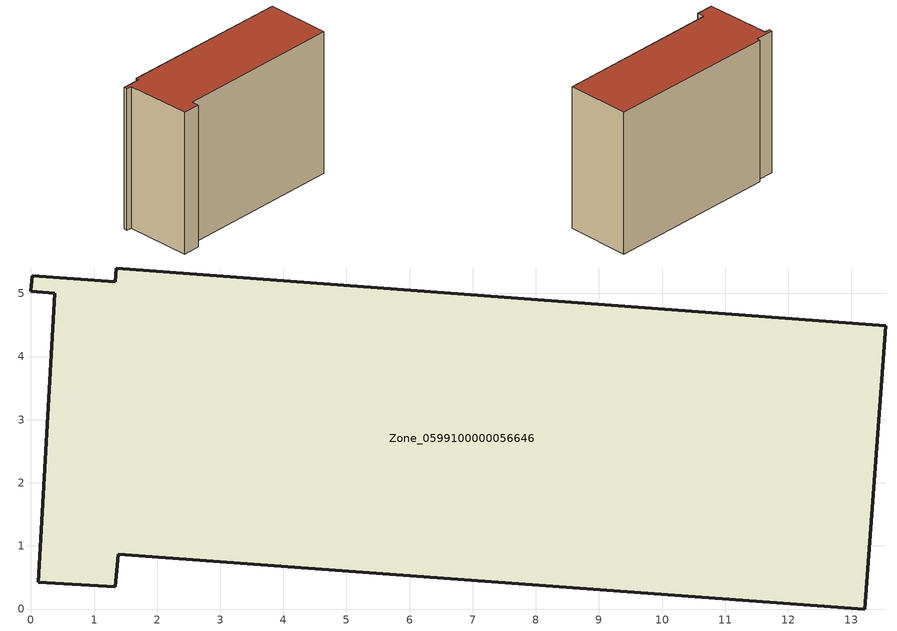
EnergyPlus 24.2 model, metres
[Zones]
Zone_0599100000056646
 floor ground (C_G): 1.34,5.18 1.35,5.4 13.54,4.49 13.21,0 1.38,0.86 1.34,0.35 0.12,0.42 0.38,5 0,5.03 0.02,5.28 z2.77
 wall outside (C_F): 0.02,5.28 0,5.03 0.38,5 0.12,0.42 1.34,0.35 1.38,0.86 13.21,0 13.54,4.49 1.35,5.4 1.34,5.18 0.02,5.28 z2.77:13.12
 roof outside (C_R): 1.34,5.18 0.02,5.28 0,5.03 0.38,5 0.12,0.42 1.34,0.35 1.38,0.86 13.21,0 13.54,4.49 1.35,5.4 z13.12
[BUILDING]
Pand.0599100000056646: North Axis=0; Terrain=City; Loads Convergence Tolerance Value=0.04; Temperature Convergence Tolerance Value=0.4; Solar Distribution=FullExterior; Maximum Number of Warmup Days=25; Minimum Number of Warmup Days=1
[Site:Location]
Rotterdam.The.Hague.AP_ZH_NLD Design_Conditions: Latitude=51.96; Longitude=4.45; Time Zone=1; Elevation=-4.5
[SITE:GROUNDTEMPERATURE:BUILDINGSURFACE]
18, 18, 18, 18, 18, 18, 18, 18, 18, 18, 18, 18
[MATERIAL] Thermal Absorptance=0.9; Solar Absorptance=0.7; Visible Absorptance=0.7
Name | Roughness | Thickness | Conductivity | Density | Specific Heat
G.TI.1946 | MediumSmooth | 0.15 | 1 | 540 | 1210
F.TI.1946 | Rough | 0.3 | 0.857143 | 1920 | 840
R.TI.1946 | MediumRough | 0.2 | 0.1 | 1500 | 1000
[CONSTRUCTION]
C_G: G.TI.1946
C_F: F.TI.1946
C_R: R.TI.1946
[ZONE]
Zone_0599100000056646: Type=1; Multiplier=1; Ceiling Height=Autocalculate; Volume=Autocalculate; Floor Area=autocalculate; Part of Total Floor Area=Yes
[ZONEINFILTRATION:DESIGNFLOWRATE]
Infil_Zone_0599100000056646: Zone or ZoneList or Space or SpaceList=Zone_0599100000056646; Schedule=AlwaysOn; Design Flow Rate Calculation Method=Flow/Area; Flow Rate per Floor Area=0.003; Constant Term Coefficient=1; Temperature Term Coefficient=0; Velocity Term Coefficient=0; Velocity Squared Term Coefficient=0
[HVACTEMPLATE:ZONE:IDEALLOADSAIRSYSTEM]
Zone_0599100000056646: Maximum Heating Supply Air Temperature=50; Minimum Cooling Supply Air Temperature=13; Maximum Heating Supply Air Humidity Ratio=0.0156; Minimum Cooling Supply Air Humidity Ratio=0.0077; Heating Limit=NoLimit; Cooling Limit=NoLimit; Dehumidification Control Type=ConstantSensibleHeatRatio; Cooling Sensible Heat Ratio=0.7; Dehumidification Setpoint=60; Humidification Control Type=None; Humidification Setpoint=30; Outdoor Air Method=None; Outdoor Air Flow Rate per Person=0.00944; Outdoor Air Flow Rate per Zone Floor Area=0; Outdoor Air Flow Rate per Zone=0; Demand Controlled Ventilation Type=None; Outdoor Air Economizer Type=NoEconomizer; Heat Recovery Type=None; Sensible Heat Recovery Effectiveness=0.7; Latent Heat Recovery Effectiveness=0.65
[ZONECONTROL:THERMOSTAT]
ThermostatControl_Zone_0599100000056646: Zone or ZoneList=Zone_0599100000056646; Control Type Schedule=DualSetpointControlType; Control 1=Thermostat_Zone_0599100000056646; Temperature Difference Between Cutout And Setpoint=0
[THERMOSTATSETPOINT:DUALSETPOINT]
Thermostat_Zone_0599100000056646: Heating Setpoint Temperature Schedule=HeatingSetpoint_Zone_0599100000056646; Cooling Setpoint Temperature Schedule=CoolingSetpoint_Zone_0599100000056646
[SCHEDULE:COMPACT]
HeatingSetpoint_Zone_0599100000056646: Through: 12/31, For: AllDays, Until: 24:00, 21
CoolingSetpoint_Zone_0599100000056646: Through: 12/31, For: AllDays, Until: 24:00, 24
DualSetpointControlType: Through: 12/31, For: AllDays, Until: 24:00, 4
AlwaysOn: Through: 12/31, For: AllDays, Until: 24:00, 1
